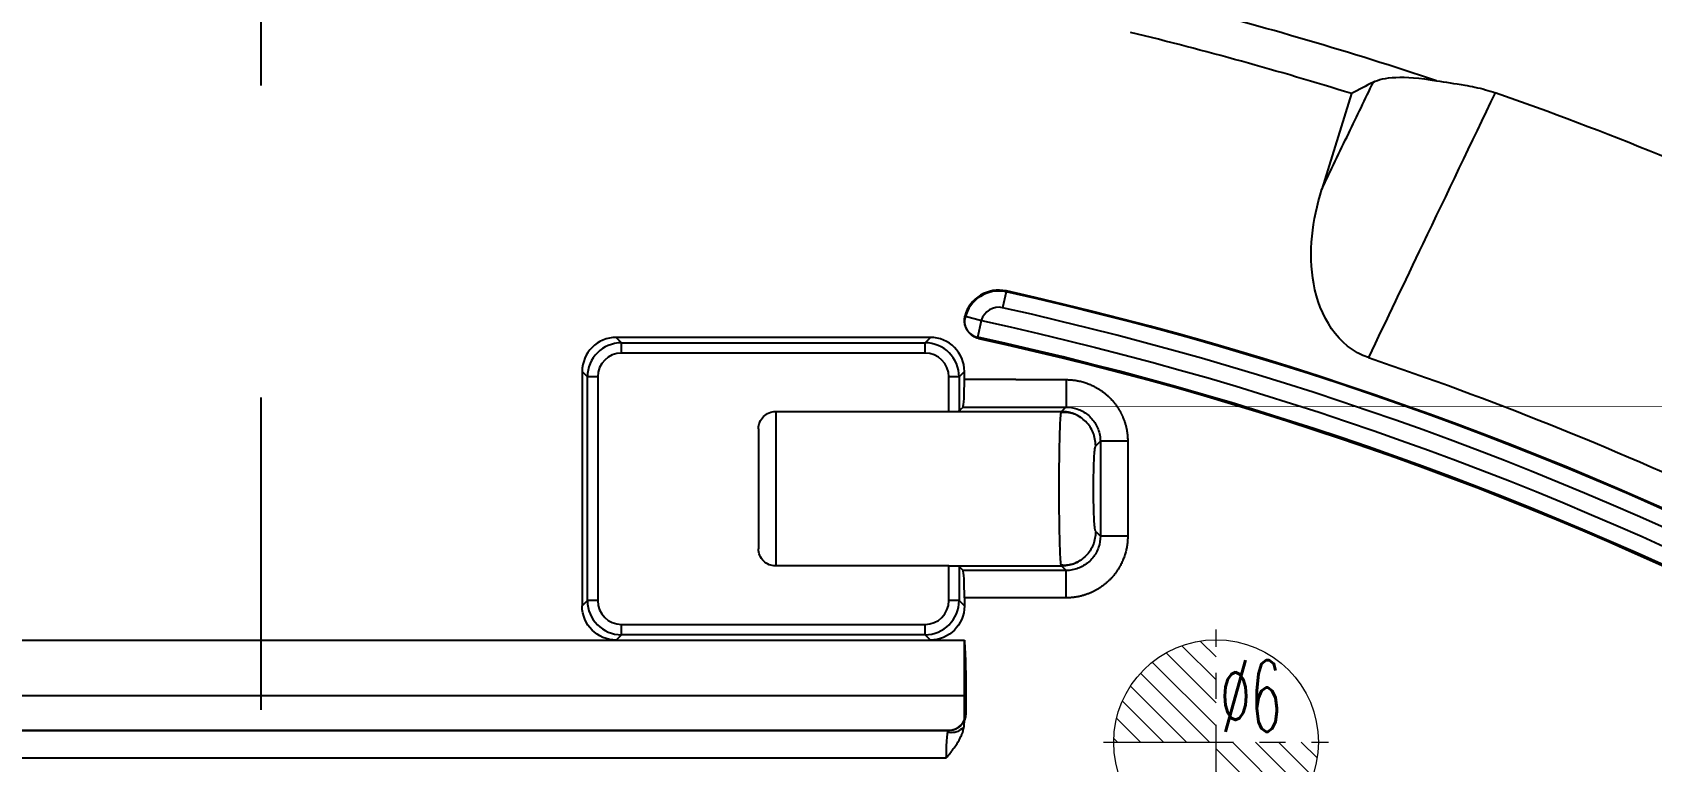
# Model space of a CAD drawing. Header units: millimetres. Extents: x 2595 to 3308, y 1499 to 1823.
# Drawn here: x 2748.3 to 2795.77, y 1757.69 to 1779.06 of the extents above; entities that cross this region are included whole.
import ezdxf
from ezdxf.lldxf.tags import DXFTag

# ---------------------------------------------------------------- set-up
doc = ezdxf.new("R2010")
doc.units = ezdxf.units.MM
doc.linetypes.add('CENTER', pattern=[2, 1.25, -0.25, 0.25, -0.25])
doc.layers.add('5', color=7, linetype='Continuous', true_color=0xffffff)
doc.layers.add('epin', color=13, linetype='Continuous', lineweight=9)
doc.styles.add('TXT05', font='txt.shx', dxfattribs={"width": 0.5, "bigfont": 'gbcbig.shx'})
tags = doc.linetypes.add('DASHED', pattern=[25.72, 12.86, -12.86]).pattern_tags.tags
tags[6:7] = [DXFTag(74, 4), DXFTag(75, 0), DXFTag(340, '0'), DXFTag(46, 0.0), DXFTag(50, 0.0), DXFTag(44, 0.0), DXFTag(45, 0.0)]
tags[4:5] = [DXFTag(74, 4), DXFTag(75, 0), DXFTag(340, '0'), DXFTag(46, 0.0), DXFTag(50, 0.0), DXFTag(44, 0.0), DXFTag(45, 0.0)]

# ---------------------------------------------------------------- blocks, each defined once
blk = doc.blocks.new('epin_ejp_6')
at = {"layer": 'epin'}
h = blk.add_hatch(dxfattribs=at)
h.set_pattern_fill('_ANSI31', color=123, scale=0.15, angle=90, style=0)
h.set_pattern_definition([(135, (-2656.51364, 153.2396), (-0.336759605, -0.336759605), [])])
h.paths.add_polyline_path([(0, 3, 0.414214), (-3, 0), (0, 0)])
h.paths.add_polyline_path([(3, 0), (0, 0), (0, -3, 0.414214)])
at = {"layer": 'epin', "color": 1, "linetype": 'CENTER', "ltscale": 3.048}
for p, q in [((0, -3.3), (0, 3.3)), ((-3.3, 0), (3.3, 0))]:
    blk.add_line(p, q, dxfattribs=at)
at = {"layer": 'epin'}
blk.add_circle((0, 0), 3, dxfattribs=at)
at = {"layer": 'epin', "color": 6, "style": 'TXT05', "width": 0.5}
blk.add_text('%%c6', height=2.1, dxfattribs=at).set_placement((0.12, 0.3))

msp = doc.modelspace()

# ---------------------------------------------------------------- linework, layer by layer
at = {"layer": '5', "color": 1, "linetype": 'CENTER', "ltscale": 36.600181}
msp.add_line((2754.999, 1823.259), (2754.999, 1503.259), dxfattribs=at)
at = {"layer": '5', "color": 7, "linetype": 'Continuous'}
for p, q in [((2786.97, 1777.27), (2786.1, 1774.466)), ((2776.847, 1771.458), (2776.743, 1770.992)), ((2775.658, 1770.742), (2776.119, 1770.616)), ((2776.012, 1770.125), (2776.119, 1770.616)), ((2774.624, 1770.121), (2765.414, 1770.121)), ((2765.414, 1770.121), (2765.57, 1769.965)), ((2765.57, 1769.965), (2774.467, 1769.965)), ((2765.57, 1769.665), (2765.57, 1769.965)), ((2774.467, 1769.665), (2765.57, 1769.665)), ((2774.467, 1769.965), (2774.624, 1770.121)), ((2774.467, 1769.665), (2774.467, 1769.965)), ((2764.415, 1769.123), (2764.415, 1762.25)), ((2764.572, 1768.966), (2764.415, 1769.123)), ((2764.572, 1762.407), (2764.572, 1768.966)), ((2764.871, 1768.966), (2764.572, 1768.966)), ((2764.871, 1768.966), (2764.871, 1762.407)), ((2775.466, 1768.966), (2775.166, 1768.966)), ((2775.166, 1767.95), (2775.166, 1768.966)), ((2775.622, 1769.123), (2775.466, 1768.966)), ((2775.466, 1768.966), (2775.466, 1767.965)), ((2775.622, 1768.885), (2775.622, 1769.123)), ((2777.125, 1768.885), (2775.622, 1768.885)), ((2777.125, 1768.885), (2778.602, 1768.885)), ((2770.089, 1767.95), (2770.089, 1763.423)), ((2770.089, 1767.95), (2775.166, 1767.95)), ((2775.166, 1767.95), (2778.469, 1767.95)), ((2775.466, 1767.965), (2775.496, 1767.995)), ((2775.583, 1768.081), (2775.496, 1767.995)), ((2775.583, 1768.081), (2778.602, 1768.081)), ((2769.586, 1767.447), (2769.586, 1763.926)), ((2779.474, 1766.944), (2779.607, 1767.077)), ((2779.607, 1767.077), (2779.607, 1764.296)), ((2780.41, 1767.077), (2780.41, 1764.296)), ((2779.474, 1764.429), (2779.607, 1764.296)), ((2775.166, 1763.423), (2770.089, 1763.423)), ((2775.166, 1763.423), (2778.469, 1763.423)), ((2775.166, 1762.407), (2775.166, 1763.423)), ((2775.496, 1763.378), (2775.466, 1763.408)), ((2775.466, 1763.408), (2775.466, 1762.407)), ((2775.583, 1763.291), (2775.496, 1763.378)), ((2778.602, 1763.291), (2775.583, 1763.291)), ((2778.469, 1763.423), (2778.602, 1763.291)), ((2764.415, 1762.25), (2764.572, 1762.407)), ((2764.871, 1762.407), (2764.572, 1762.407)), ((2775.466, 1762.407), (2775.166, 1762.407)), ((2775.466, 1762.407), (2775.622, 1762.25)), ((2778.602, 1762.488), (2775.622, 1762.488)), ((2775.622, 1762.488), (2775.622, 1762.25)), ((2765.57, 1761.408), (2765.57, 1761.708)), ((2765.57, 1761.708), (2774.467, 1761.708)), ((2774.467, 1761.408), (2774.467, 1761.708)), ((2734.376, 1761.252), (2765.414, 1761.252)), ((2765.57, 1761.408), (2765.414, 1761.252)), ((2765.414, 1761.252), (2774.624, 1761.252)), ((2774.467, 1761.408), (2765.57, 1761.408)), ((2774.624, 1761.252), (2774.467, 1761.408)), ((2774.624, 1761.252), (2775.622, 1761.252)), ((2775.667, 1759.617), (2775.667, 1759.102)), ((2734.834, 1758.6), (2775.165, 1758.6)), ((2734.907, 1757.796), (2775.092, 1757.796))]:
    msp.add_line(p, q, dxfattribs=at)
at = {"layer": '5', "color": 7, "linetype": 'DASHED'}
for p, q in [((2776.853, 1771.483), (2776.847, 1771.458)), ((2776.852, 1771.482), (2776.847, 1771.458)), ((2775.634, 1770.749), (2775.634, 1770.748)), ((2775.634, 1770.748), (2775.658, 1770.742)), ((2775.622, 1758.847), (2775.622, 1761.252)), ((2775.167, 1758.601), (2734.754, 1758.601))]:
    msp.add_line(p, q, dxfattribs=at)
at = {"layer": '5', "color": 7, "linetype": 'Continuous', "extrusion": (0, 0, -1)}
for centre, radius, start, end in [((-2754.673, 1673.225), 114.397, 104.27533, 119.72467), ((-2754.999, 1673.259), 99.621, 102.23927, 225.978), ((-2754.999, 1673.259), 99.091, 102.25479, 225.95274), ((-2754.999, 1673.259), 101.6, 108.63546, 115.04516), ((-2770.089, 1767.447), 0.503, 359.9957, 90), ((-2770.089, 1763.926), 0.503, 270, 0.0043)]:
    msp.add_arc(centre, radius, start, end, dxfattribs=at)
at = {"layer": '5', "color": 7, "linetype": 'Continuous'}
for centre, radius, start, end in [((2754.673, 1673.225), 110.064, 71.57416, 75.72467), ((2754.673, 1673.225), 108.942, 72.75517, 76.2904), ((2776.628, 1770.476), 1.006, 77.457, 167.3665), ((2754.999, 1673.259), 100.6, 305.96599, 77.45703), ((2776.628, 1770.476), 0.529, 77.457, 164.6759), ((2754.999, 1673.259), 100.123, 314.0269, 77.45703), ((2754.999, 1673.259), 99.119, 314.03149, 77.76073)]:
    msp.add_arc(centre, radius, start, end, dxfattribs=at)
at = {"layer": '5', "color": 7, "linetype": 'DASHED'}
for centre, radius, start, end in [((2776.628, 1770.476), 1.032, 77.457, 164.6759), ((2776.628, 1770.476), 1.031, 77.457, 164.6759), ((2754.999, 1673.259), 100.625, 313.7537, 77.45703), ((2754.999, 1673.259), 100.626, 313.76319, 77.45703), ((2776.119, 1770.616), 0.503, 164.6759, 211.2184)]:
    msp.add_arc(centre, radius, start, end, dxfattribs=at)
for start_param, end_param in [(5.469566, 6.123079), (6.189515, 6.286029)]:
    msp.add_ellipse((2776.119, 1770.616), major_axis=(-0.43, -0.261), ratio=0.997404, start_param=start_param, end_param=end_param, dxfattribs=at)
at = {"layer": '5', "color": 7, "linetype": 'Continuous'}
for centre, major_axis, ratio, start_param, end_param in [((2776.119, 1770.616), (-0.43, -0.261), 0.997404, 0.002846, 0.813614), ((2765.417, 1769.12), (-0.709, 0.709), 0.997265, 5.499157, 7.067214), ((2765.572, 1768.964), (0.708, -0.708), 0.998902, 2.357564, 3.925621), ((2765.572, 1768.964), (-0.496, 0.496), 0.997265, 5.499157, 7.067214), ((2774.465, 1768.964), (0.708, 0.708), 0.998902, 5.499157, 7.067214), ((2774.465, 1768.964), (-0.496, -0.496), 0.997265, 2.357564, 3.925621), ((2774.621, 1769.12), (-0.709, -0.709), 0.997265, 2.357564, 3.925621), ((2775.58, 1768.885), (0, -0.805), 0.052408, 0.05236, 1.570796), ((2775.166, 1767.966), (0.3, 0), 0.052408, 4.712389, 6.230825), ((2775.166, 1763.407), (0.3, 0), 0.052408, 0.05236, 1.570796), ((2775.58, 1762.488), (0, -0.805), 0.052408, 1.570796, 3.089233), ((2765.572, 1762.409), (0.708, 0.708), 0.998902, 2.357564, 3.925621), ((2765.572, 1762.409), (0.496, 0.496), 0.997265, 2.357564, 3.925621), ((2774.465, 1762.409), (0.496, -0.496), 0.997265, 5.499157, 7.067214), ((2774.465, 1762.409), (0.708, -0.708), 0.998902, 5.499157, 7.067214)]:
    msp.add_ellipse(centre, major_axis=major_axis, ratio=ratio, start_param=start_param, end_param=end_param, dxfattribs=at)
at = {"layer": '5', "color": 7, "linetype": 'Continuous', "extrusion": (0, 0, -1)}
for centre, major_axis, start_param, end_param in [((2765.417, 1762.253), (0.709, 0.709), 2.357564, 3.925621), ((2774.621, 1762.253), (0.709, -0.709), 5.499157, 7.067214), ((2775.163, 1759.104), (0.357, -0.357), 5.499156, 7.06721)]:
    msp.add_ellipse(centre, major_axis=major_axis, ratio=0.997265, start_param=start_param, end_param=end_param, dxfattribs=at)
at = {"layer": '5', "color": 7, "linetype": 'Continuous'}
for points in [[(2787.61, 1777.606), (2787.897, 1777.756), (2788.46, 1777.815), (2789.462, 1777.647)], [(2787.61, 1777.606), (2787.397, 1777.494), (2787.183, 1777.382), (2786.97, 1777.27)], [(2800.716, 1773.429), (2797.6, 1774.865), (2794.416, 1776.156), (2791.18, 1777.296)], [(2778.458, 1767.92), (2778.462, 1767.936), (2778.465, 1767.943), (2778.469, 1767.95)], [(2778.469, 1767.95), (2778.513, 1767.994), (2778.558, 1768.037), (2778.602, 1768.081)], [(2779.474, 1764.429), (2779.466, 1764.427), (2779.453, 1764.465), (2779.434, 1764.644), (2779.418, 1764.928), (2779.409, 1765.288), (2779.405, 1765.687), (2779.409, 1766.086), (2779.418, 1766.446), (2779.434, 1766.729), (2779.453, 1766.908), (2779.466, 1766.946), (2779.474, 1766.944)], [(2780.41, 1767.077), (2780.003, 1767.077), (2779.628, 1767.077), (2779.607, 1767.077)], [(2778.469, 1763.423), (2778.465, 1763.43), (2778.462, 1763.436), (2778.458, 1763.453)], [(2778.602, 1762.488), (2778.602, 1762.895), (2778.602, 1763.27), (2778.602, 1763.291)]]:
    msp.add_open_spline(points, degree=3, dxfattribs=at)
for points, degree, knots in [([(2786.1, 1774.466), (2786.362, 1775.013), (2786.625, 1775.559), (2787.128, 1776.605), (2787.369, 1777.105), (2787.61, 1777.606)], 3, [0, 0, 0, 0, 0.521772, 0.521772, 1, 1, 1, 1]), ([(2791.18, 1777.296), (2790.472, 1775.818), (2789.765, 1774.34), (2788.527, 1771.752), (2787.996, 1770.642), (2787.465, 1769.532)], 3, [0, 0, 0, 0, 0.571213, 0.571213, 1, 1, 1, 1]), ([(2789.462, 1777.647), (2789.714, 1777.604), (2789.992, 1777.568), (2790.485, 1777.483), (2790.691, 1777.442), (2790.992, 1777.358), (2791.087, 1777.329), (2791.18, 1777.296)], 3, [0, 0, 0, 0, 0.518012, 0.518012, 0.851418, 0.851418, 1, 1, 1, 1]), ([(2787.465, 1769.532), (2786.563, 1769.836), (2786.026, 1770.764), (2785.699, 1772.614), (2785.82, 1773.566), (2786.1, 1774.466)], 3, [0, 0, 0, 0, 0.5, 0.5, 1, 1, 1, 1]), ([(2776.032, 1770.092), (2775.977, 1770.104), (2775.923, 1770.126), (2775.827, 1770.185), (2775.784, 1770.223), (2775.712, 1770.311), (2775.684, 1770.362), (2775.645, 1770.468), (2775.635, 1770.525), (2775.634, 1770.62), (2775.638, 1770.659), (2775.647, 1770.696)], 3, [0, 0, 0, 0, 0.213896, 0.213896, 0.427769, 0.427769, 0.641971, 0.641971, 0.856319, 0.856319, 1, 1, 1, 1]), ([(2776.012, 1770.125), (2776.014, 1770.121), (2776.017, 1770.117), (2776.023, 1770.106), (2776.028, 1770.099), (2776.032, 1770.092)], 3, [0, 0, 0, 0, 0.342708, 0.342708, 1, 1, 1, 1]), ([(2778.602, 1768.885), (2778.964, 1768.885), (2779.46, 1768.678), (2779.756, 1768.481), (2780.008, 1768.229), (2780.204, 1767.933), (2780.272, 1767.769), (2780.41, 1767.437), (2780.41, 1767.077)], 2, [0, 0, 0, 0.25, 0.375, 0.5, 0.625, 0.75, 0.75, 1, 1, 1]), ([(2778.458, 1763.453), (2778.457, 1763.457), (2778.452, 1763.484), (2778.438, 1763.627), (2778.413, 1764.198), (2778.394, 1765.686), (2778.413, 1767.175), (2778.438, 1767.746), (2778.452, 1767.889), (2778.457, 1767.916), (2778.458, 1767.92)], 3, [0, 0, 0, 0, 0.01374, 0.084282, 0.224672, 0.499928, 0.775184, 0.915575, 0.986117, 1, 1, 1, 1]), ([(2779.474, 1766.944), (2779.458, 1767.075), (2779.428, 1767.338), (2779.196, 1767.673), (2778.946, 1767.841), (2778.761, 1767.907), (2778.634, 1767.941), (2778.535, 1767.946), (2778.469, 1767.95)], 3, [0, 0, 0, 0, 0.249807, 0.499282, 0.748767, 0.811709, 0.874671, 1, 1, 1, 1]), ([(2778.602, 1768.081), (2778.711, 1768.081), (2778.938, 1768.045), (2779.247, 1767.876), (2779.484, 1767.603), (2779.591, 1767.318), (2779.607, 1767.138), (2779.607, 1767.077)], 3, [0, 0, 0, 0, 0.206511, 0.432097, 0.657831, 0.883347, 1, 1, 1, 1]), ([(2779.474, 1764.429), (2779.458, 1764.298), (2779.428, 1764.035), (2779.239, 1763.763), (2779.053, 1763.605), (2778.923, 1763.528), (2778.801, 1763.478), (2778.657, 1763.435), (2778.544, 1763.428), (2778.469, 1763.423)], 3, [0, 0, 0, 0, 0.249144, 0.498657, 0.606131, 0.713637, 0.785425, 0.857241, 1, 1, 1, 1]), ([(2779.607, 1764.296), (2779.607, 1764.187), (2779.57, 1763.96), (2779.402, 1763.651), (2779.128, 1763.414), (2778.844, 1763.307), (2778.663, 1763.291), (2778.602, 1763.292)], 3, [0, 0, 0, 0, 0.206511, 0.432097, 0.657831, 0.883347, 1, 1, 1, 1]), ([(2780.41, 1764.296), (2780.41, 1763.934), (2780.203, 1763.438), (2780.006, 1763.142), (2779.754, 1762.89), (2779.459, 1762.694), (2779.295, 1762.626), (2778.962, 1762.488), (2778.602, 1762.488)], 2, [0, 0, 0, 0.25, 0.375, 0.5, 0.625, 0.75, 0.75, 1, 1, 1]), ([(2775.622, 1761.252), (2775.632, 1761.123), (2775.641, 1760.96), (2775.654, 1760.596), (2775.659, 1760.388), (2775.665, 1759.993), (2775.667, 1759.804), (2775.667, 1759.617)], 3, [0, 0, 0, 0, 0.353107, 0.353107, 0.706236, 0.706236, 1, 1, 1, 1]), ([(2775.667, 1759.617), (2774.334, 1759.617), (2773, 1759.617), (2766.334, 1759.617), (2761, 1759.617), (2748.555, 1759.617), (2741.444, 1759.617), (2734.332, 1759.617)], 3, [0, 0, 0, 0, 0.096771, 0.096771, 0.483854, 0.483854, 1, 1, 1, 1]), ([(2775.092, 1757.796), (2775.128, 1757.841), (2775.197, 1757.928), (2775.297, 1758.057), (2775.389, 1758.187), (2775.469, 1758.318), (2775.535, 1758.451), (2775.573, 1758.551), (2775.588, 1758.608), (2775.59, 1758.618)], 3, [0, 0, 0, 0, 0.175008, 0.344381, 0.508571, 0.667199, 0.8199, 0.965746, 1, 1, 1, 1]), ([(2775.092, 1757.796), (2775.094, 1757.902), (2775.096, 1758.12), (2775.112, 1758.386), (2775.127, 1758.508), (2775.135, 1758.543)], 3, [0, 0, 0, 0, 0.331393, 0.682811, 1, 1, 1, 1]), ([(2775.135, 1758.543), (2775.136, 1758.546), (2775.145, 1758.585), (2775.155, 1758.593), (2775.165, 1758.6)], 3, [0, 0, 0, 0, 0.067074, 1, 1, 1, 1]), ([(2775.583, 1758.587), (2775.583, 1758.593), (2775.582, 1758.618), (2775.576, 1758.639), (2775.568, 1758.652), (2775.563, 1758.654)], 3, [0, 0, 0, 0, 0.16139, 0.635783, 1, 1, 1, 1])]:
    msp.add_open_spline(points, degree=degree, knots=knots, dxfattribs=at)
at = {"layer": '5', "color": 7, "linetype": 'DASHED'}
for points, knots in [([(2775.647, 1770.696), (2775.644, 1770.707), (2775.641, 1770.718), (2775.637, 1770.735), (2775.636, 1770.742), (2775.634, 1770.748)], [0, 0, 0, 0, 0.619505, 0.619505, 1, 1, 1, 1]), ([(2775.622, 1758.847), (2775.626, 1758.897), (2775.634, 1758.994), (2775.649, 1759.093), (2775.661, 1759.099), (2775.667, 1759.102)], [0, 0, 0, 0, 0.302026, 0.597259, 1, 1, 1, 1]), ([(2775.563, 1758.654), (2775.563, 1758.655), (2775.559, 1758.657), (2775.551, 1758.656), (2775.537, 1758.648), (2775.512, 1758.628), (2775.448, 1758.57), (2775.321, 1758.535), (2775.205, 1758.532), (2775.131, 1758.545)], [0, 0, 0, 0, 0.003865, 0.095885, 0.135266, 0.17198, 0.333148, 0.601499, 1, 1, 1, 1])]:
    msp.add_open_spline(points, degree=3, knots=knots, dxfattribs=at)
for points, degree in [([(2775.69, 1770.354), (2775.717, 1770.312)], 1), ([(2779.046, 1767.768), (2778.758, 1767.962), (2778.44, 1767.914)], 2), ([(2778.44, 1763.459), (2778.758, 1763.411), (2779.046, 1763.605)], 2), ([(2775.165, 1758.6), (2775.427, 1758.601), (2775.666, 1758.84), (2775.667, 1759.102)], 3), ([(2775.59, 1758.618), (2775.608, 1758.693), (2775.615, 1758.77), (2775.622, 1758.847)], 3)]:
    msp.add_open_spline(points, degree=degree, dxfattribs=at)
at = {"layer": '5', "color": 7, "linetype": 'Continuous'}
for points, weights in [([(2778.602, 1768.885), (2778.602, 1768.433), (2778.602, 1768.105), (2778.602, 1768.081)], [1.1591729764, 0.94694110336, 0.946942341208, 1.15917668994]), ([(2780.41, 1764.296), (2779.958, 1764.296), (2779.63, 1764.296), (2779.607, 1764.296)], [1.15917297641, 0.946941103359, 0.946942341203, 1.15917668994])]:
    msp.add_rational_spline(points, weights, degree=3, dxfattribs=at)

# ---------------------------------------------------------------- block references
at = {"layer": 'epin'}
msp.add_blockref('epin_ejp_6', (2782.999, 1758.259), dxfattribs=at)

doc.saveas('drawing.dxf')
